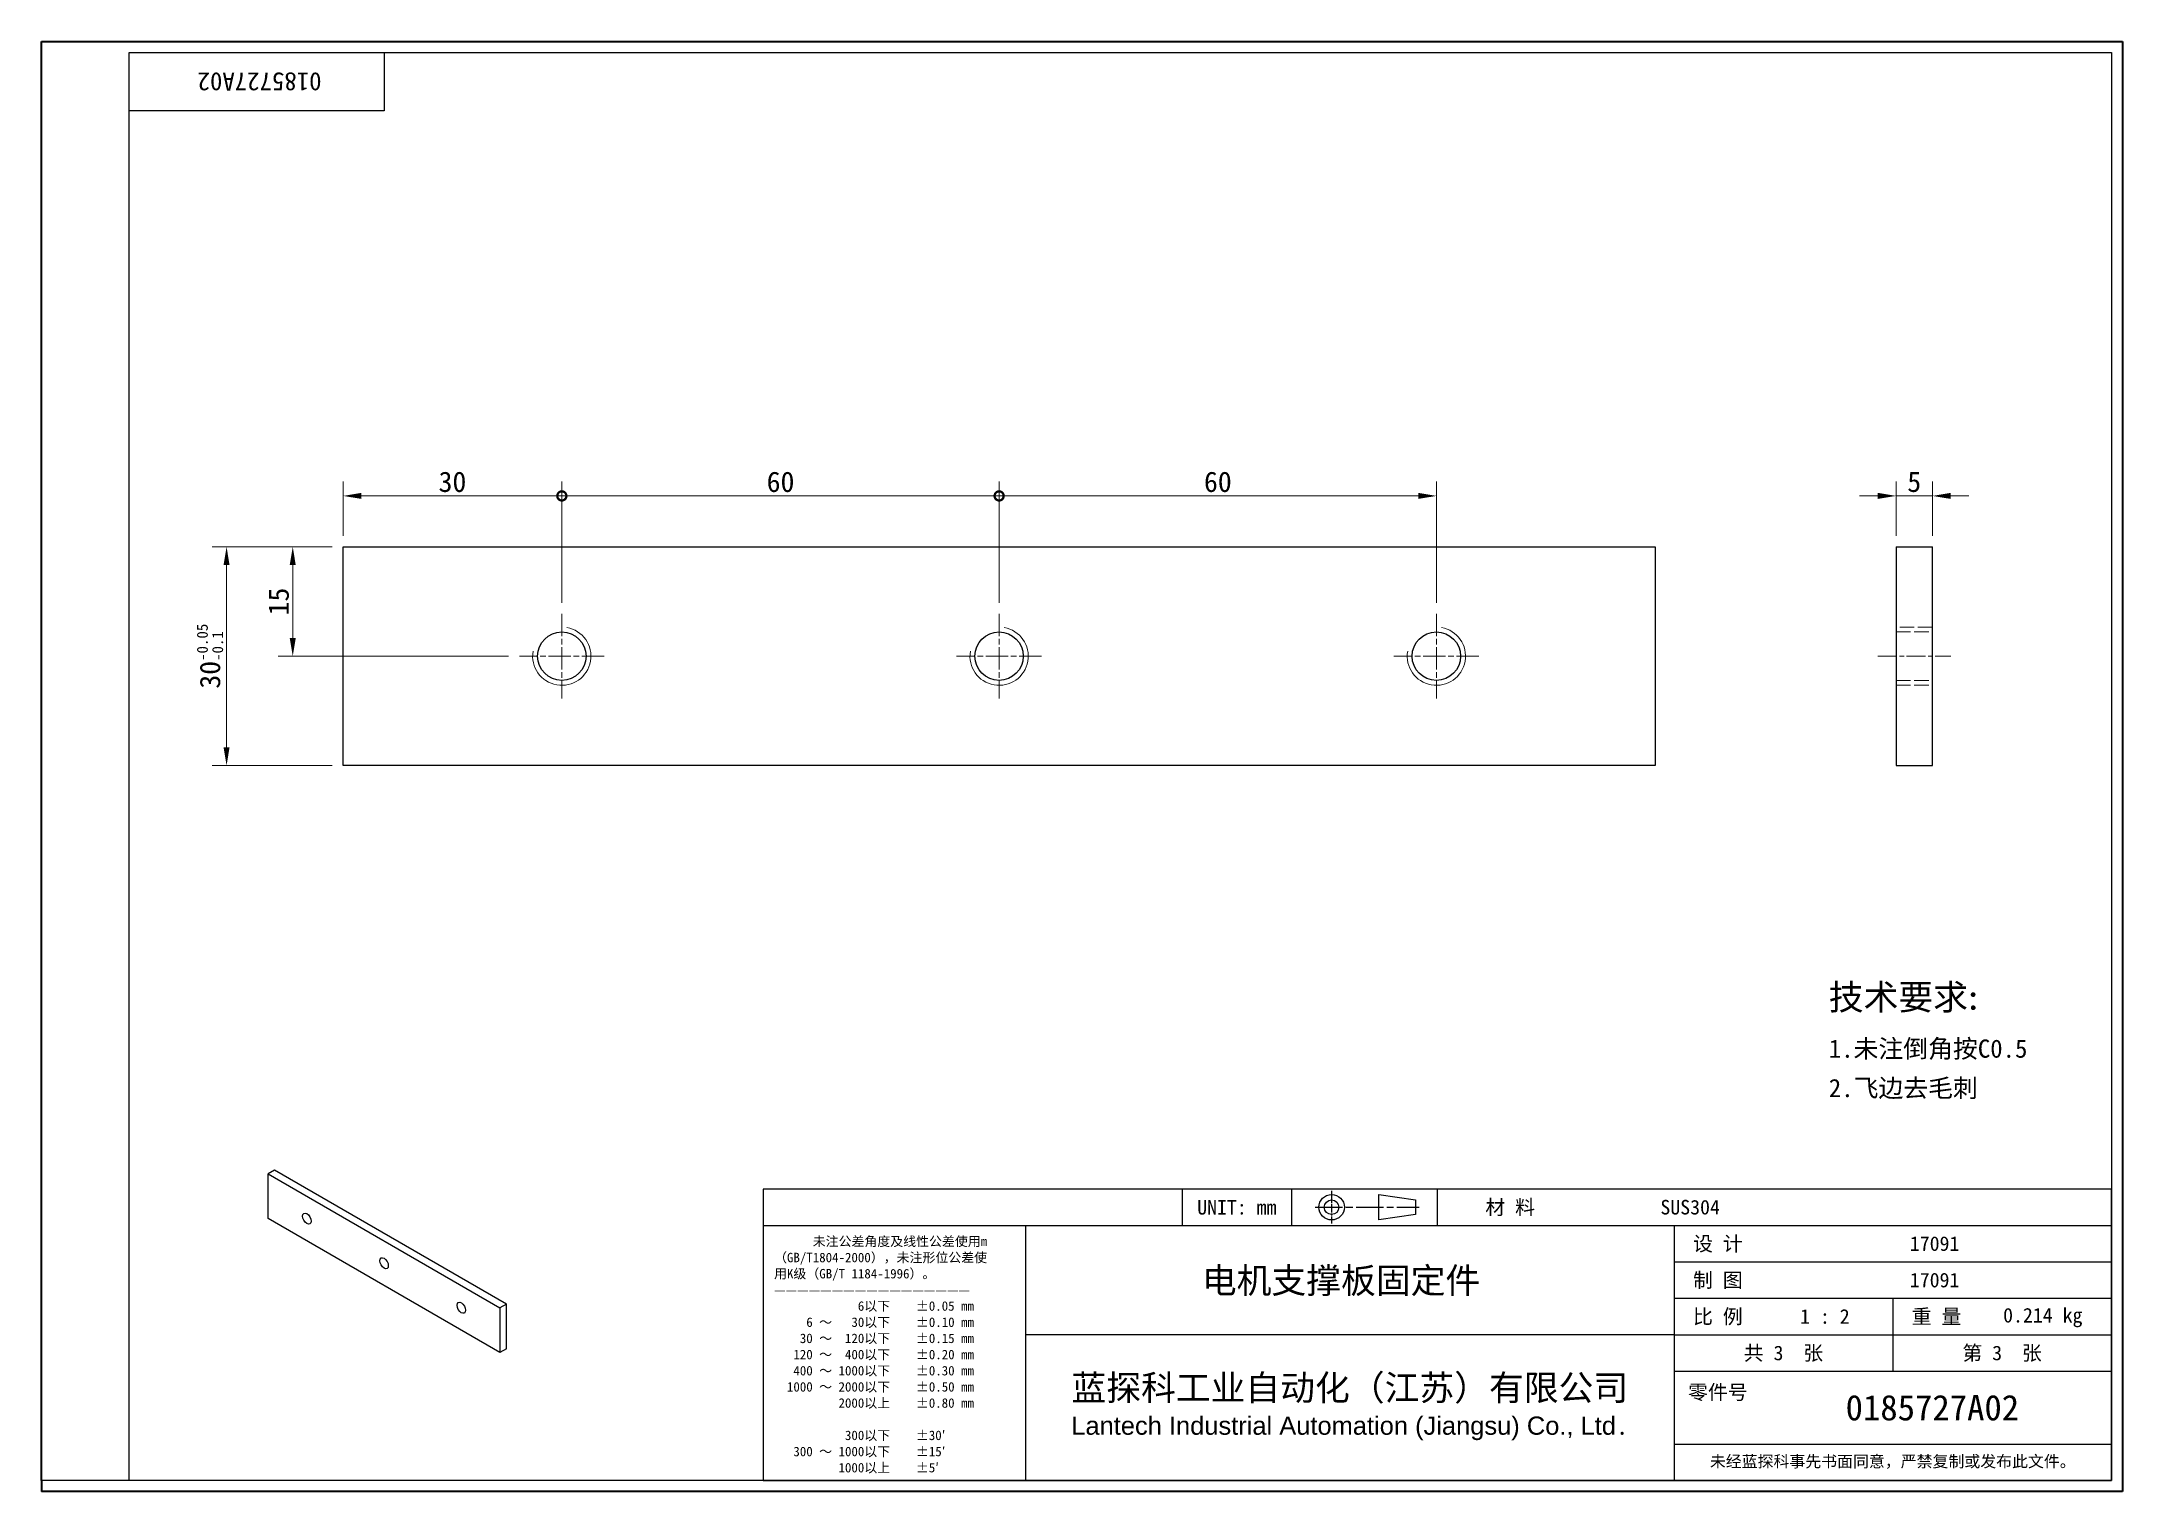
# Model space of a CAD drawing. Header units: millimetres. Extents: x 6 to 292, y 5 to 205.
import ezdxf
from ezdxf.enums import TextEntityAlignment as Align

# ---------------------------------------------------------------- set-up
doc = ezdxf.new("R2010")
doc.units = ezdxf.units.MM
doc.linetypes.add('CHAIN', pattern=[0.3543, 0.2362, -0.0295, 0.0591, -0.0295])
doc.linetypes.add('DASHED', pattern=[0.2067, 0.1654, -0.0413])
for name, color, linetype, lineweight in [('1', 7, 'Continuous', 18), ('可见 (ISO)', 7, 'Continuous', 25), ('可见窄的 (ISO)', 7, 'Continuous', 18), ('图框 (ISO)', 7, 'Continuous', 35), ('标题 (ISO)', 7, 'Continuous', 25)]:
    doc.layers.add(name, color=color, linetype=linetype, lineweight=lineweight)
for name, color, linetype, lineweight, true_color in [('中心标记 (ISO)', 1, 'CHAIN', 18, 0xff0000), ('中心线 (ISO)', 1, 'CHAIN', 18, 0xff0000), ('尺寸 (ISO)', 7, 'Continuous', 18, 0x008000), ('符号 (ISO)', 7, 'Continuous', 18, 0x008000), ('隐藏 (ISO)', 5, 'DASHED', 18, 0x0000ff)]:
    doc.layers.add(name, color=color, linetype=linetype, lineweight=lineweight, true_color=true_color)
doc.styles.add('文本样式164', font='SimSun.ttf')
doc.styles.add('文本样式165', font='SimSun.ttf')
doc.styles.add('文本样式74', font='SimSun.ttf')
doc.styles.add('最新国标', font='simfang.ttf')
doc.styles.add('注释文本 (ISO)', font='simfang.ttf')
doc.dimstyles.new('默认 (GB)', dxfattribs={"dimtxt": 2.8, "dimasz": 2.5, "dimexe": 2, "dimexo": 1.5, "dimgap": 0.5, "dimtad": 1, "dimtoh": 1, "dimdsep": 46, "dimtxsty": '最新国标', "dimcen": 0.09, "dimdle": 10, "dimclrd": 256, "dimclre": 256, "dimclrt": 256, "dimaunit": 1, "dimadec": 3, "dimazin": 2, "dimtfac": 0.535714, "dimtdec": 3, "dimtmove": 0, "dimatfit": 3, "dimfxl": 0, "dimtolj": 1, "dimlwd": -1, "dimlwe": -1, "dimarcsym": 0})

# ---------------------------------------------------------------- blocks, each defined once
blk = doc.blocks.new('图框 最新国标')
at = {"layer": '图框 (ISO)'}
for p, q in [((6, 7), (6, 204.5)), ((6, 204.5), (291.5, 204.5)), ((291.5, 204.5), (291.5, 5.5)), ((6, 7), (6, 5.5)), ((6, 7), (6, 5.5)), ((291.5, 5.5), (6, 5.5))]:
    blk.add_line(p, q, dxfattribs=at)
at = {"layer": '图框 (ISO)', "color": 7, "linetype": 'Continuous', "lineweight": 25}
for p, q in [((18, 203), (290, 203)), ((18, 7), (18, 203)), ((18, 203), (290, 203)), ((53, 203), (53, 195)), ((290, 203), (290, 7)), ((290, 203), (290, 7)), ((53, 195), (18, 195)), ((290, 7), (6, 7)), ((290, 7), (18, 7))]:
    blk.add_line(p, q, dxfattribs=at)
at = {"layer": '图框 (ISO)', "style": '文本样式74'}
blk.add_attdef('零件代号_001', (44.41, 200.25), '', height=2.5, rotation=180, dxfattribs=at)
blk = doc.blocks.new('标题栏 最新国标')
at = {"layer": '标题 (ISO)'}
for p, q in [((381.98, -183.84), (196.98, -183.84)), ((196.98, -183.84), (196.98, -223.84)), ((254.48, -183.84), (254.48, -188.84)), ((269.48, -183.84), (269.48, -188.84)), ((281.48, -188.09), (281.48, -184.59)), ((281.48, -184.59), (286.48, -185.34)), ((286.48, -185.34), (286.48, -187.34)), ((289.48, -183.84), (289.48, -188.84)), ((381.98, -223.84), (381.98, -183.84)), ((383.48, -183.84), (383.48, -225.34)), ((286.48, -187.34), (281.48, -188.09)), ((196.98, -188.84), (381.98, -188.84)), ((232.98, -188.84), (232.98, -223.84)), ((321.98, -188.84), (321.98, -223.84)), ((321.98, -193.84), (381.98, -193.84)), ((321.98, -198.84), (381.98, -198.84)), ((351.98, -198.84), (351.98, -208.84)), ((321.98, -203.84), (232.98, -203.84)), ((321.98, -203.84), (381.98, -203.84)), ((321.98, -208.84), (381.98, -208.84)), ((321.98, -218.84), (381.98, -218.84)), ((196.98, -223.84), (381.98, -223.84)), ((383.48, -225.34), (196.98, -225.34))]:
    blk.add_line(p, q, dxfattribs=at)
at = {"layer": '标题 (ISO)', "linetype": 'CHAIN', "ltscale": 5.000333}
blk.add_line((274.98, -184.09), (274.98, -188.59), dxfattribs=at)
at = {"layer": '标题 (ISO)', "linetype": 'CHAIN', "ltscale": 15.834605}
blk.add_line((272.73, -186.34), (286.98, -186.34), dxfattribs=at)
at = {"layer": '标题 (ISO)'}
for radius in [1.75, 1]:
    blk.add_circle((274.98, -186.34), radius, dxfattribs=at)
at = {"layer": '1', "style": '文本样式164'}
for s, p in [('UNIT: mm', (261.98, -186.34)), ('材 料', (299.48, -186.34)), ('设 计', (327.98, -191.34)), ('制 图', (327.98, -196.34)), ('比 例', (327.98, -201.34)), ('重 量', (357.98, -201.34)), ('共 3  张', (336.98, -206.34)), ('第 3  张', (366.98, -206.34))]:
    blk.add_text(s, height=2, dxfattribs=at).set_placement(p, align=Align.MIDDLE_CENTER)
at = {"layer": '标题 (ISO)', "style": '注释文本 (ISO)'}
for s, insert, char_height, attachment_point, line_spacing_factor in [('\\fSimSun|b0|i0;{\\H1.3000;      未注公差角度及线性公差使用m\\P}\\fSimSun|b0|i0;{\\H1.3000;（GB/T1804-2000），未注形位公差使\\P}\\fSimSun|b0|i0;{\\H1.3000;用K级（GB/T 1184-1996）。\\P}\\fSimSun|b0|i0;{\\H1.3000;—————————————————\\P}\\fSimSun|b0|i0;{\\H1.3000;             6以下    ±0.05 mm\\P}\\fSimSun|b0|i0;{\\H1.3000;     6 ～   30以下    ±0.10 mm\\P}\\fSimSun|b0|i0;{\\H1.3000;    30 ～  120以下    ±0.15 mm\\P}\\fSimSun|b0|i0;{\\H1.3000;   120 ～  400以下    ±0.20 mm\\P}\\fSimSun|b0|i0;{\\H1.3000;   400 ～ 1000以下    ±0.30 mm\\P}\\fSimSun|b0|i0;{\\H1.3000;  1000 ～ 2000以下    ±0.50 mm\\P}\\fSimSun|b0|i0;{\\H1.3000;          2000以上    ±0.80 mm\\P}\\fSimSun|b0|i0;{\\H1.3000;\\P}\\fSimSun|b0|i0;{\\H1.3000;           300以下    ±30′\\P}\\fSimSun|b0|i0;{\\H1.3000;   300 ～ 1000以下    ±15′\\P}\\fSimSun|b0|i0;{\\H1.3000;          1000以上    ±5′}', (198.48, -206.63), 1.3, 4, 1.023913), ('{\\fMicrosoft YaHei|b0|i0|c134|p34;\\H1.75x;蓝探科工业自动化（江苏）有限公司\\P\\fArial|b0|i0|c0|p34;\\H0.71429x;Lantech Industrial Automation (Jiangsu) Co., Ltd\\fFangSong|b0|i0|c134|p49;.\\H1.15195x; }', (277.48, -213.84), 2, 5, 0.978695)]:
    blk.add_mtext(s, dxfattribs=dict(at, insert=insert, char_height=char_height, attachment_point=attachment_point, line_spacing_factor=line_spacing_factor))
at = {"layer": '标题 (ISO)', "attachment_point": 5, "style": '注释文本 (ISO)'}
for s, insert, char_height in [('\\fFangSong|b0|i0;零件号', (327.98, -211.84), 2), ('\\fSimSun|b0|i0;{\\H1.6000;未经蓝探科事先书面同意，严禁复制或发布此文件。}', (351.98, -221.34), 1.6)]:
    blk.add_mtext(s, dxfattribs=dict(at, insert=insert, char_height=char_height))
at = {"layer": '标题 (ISO)'}
for tag, p, height, style in [('材料_001', (320.09, -187.33), 2, '注释文本 (ISO)'), ('设计人_001', (354.32, -192.33), 2, '注释文本 (ISO)'), ('库存编号_001', (257.18, -198.14), 3.5, '文本样式165'), ('设计人_001', (354.32, -197.33), 2, '注释文本 (ISO)'), ('视图比例_001', (339.26, -202.33), 2, '注释文本 (ISO)'), ('质量\\P3;_001', (367.12, -202.16), 2, '注释文本 (ISO)'), ('零件代号_001', (345.51, -215.59), 3.5, '文本样式165')]:
    blk.add_attdef(tag, p, '', height=height, dxfattribs=dict(at, style=style))
blk = doc.blocks.new('_DotSmall')
at = {"color": 0, "linetype": 'ByBlock', "const_width": 0.5}
blk.add_lwpolyline([(-0.0625, 0, 1), (0.0625, 0, 1)], format="xyb", close=True, dxfattribs=at)
blk = doc.blocks.new('*D5')
at = {"layer": 'Defpoints', "color": 0, "transparency": 16777216}
for p in [(77.38, 142.14), (47.38, 135.14), (77.38, 125.97)]:
    blk.add_point(p, dxfattribs=at)
at = {"layer": '尺寸 (ISO)', "color": 116, "true_color": 0x00803f, "transparency": 16777216}
for p, q in [((47.38, 136.64), (47.38, 144.14)), ((77.38, 127.47), (77.38, 144.14)), ((49.88, 142.14), (77.38, 142.14))]:
    blk.add_line(p, q, dxfattribs=at)
blk.add_solid([(49.88, 142.56), (49.88, 141.73), (47.38, 142.14)], dxfattribs=at)
at = {"layer": '尺寸 (ISO)', "color": 116, "true_color": 0x00803f, "transparency": 16777216, "xscale": 2.5, "yscale": 2.5, "zscale": 2.5}
blk.add_blockref('_DotSmall', (77.38, 142.14), dxfattribs=at)
at = {"layer": '尺寸 (ISO)', "transparency": 16777216, "insert": (62.37, 144.06), "char_height": 2.8, "attachment_point": 5, "style": '最新国标'}
blk.add_mtext('\\A1;30', dxfattribs=at)
blk = doc.blocks.new('*D7')
at = {"layer": 'Defpoints', "color": 0, "transparency": 16777216}
for p in [(137.38, 142.14), (77.38, 125.97), (137.38, 125.97)]:
    blk.add_point(p, dxfattribs=at)
at = {"layer": '尺寸 (ISO)', "color": 116, "true_color": 0x00803f, "transparency": 16777216}
for p, q in [((77.38, 127.47), (77.38, 144.14)), ((137.38, 127.47), (137.38, 144.14)), ((77.38, 142.14), (137.38, 142.14))]:
    blk.add_line(p, q, dxfattribs=at)
at = {"layer": '尺寸 (ISO)', "color": 116, "true_color": 0x00803f, "transparency": 16777216, "xscale": 2.5, "yscale": 2.5, "zscale": 2.5, "rotation": 180}
blk.add_blockref('_DotSmall', (77.38, 142.14), dxfattribs=at)
at = {"layer": '尺寸 (ISO)', "color": 116, "true_color": 0x00803f, "transparency": 16777216, "xscale": 2.5, "yscale": 2.5, "zscale": 2.5}
blk.add_blockref('_DotSmall', (137.38, 142.14), dxfattribs=at)
at = {"layer": '尺寸 (ISO)', "transparency": 16777216, "insert": (107.39, 144.06), "char_height": 2.8, "attachment_point": 5, "style": '最新国标'}
blk.add_mtext('\\A1;60', dxfattribs=at)
blk = doc.blocks.new('*D8')
at = {"layer": 'Defpoints', "color": 0, "transparency": 16777216}
for p in [(197.38, 142.14), (137.38, 125.97), (197.38, 125.97)]:
    blk.add_point(p, dxfattribs=at)
at = {"layer": '尺寸 (ISO)', "color": 116, "true_color": 0x00803f, "transparency": 16777216}
for p, q in [((137.38, 127.47), (137.38, 144.14)), ((197.38, 127.47), (197.38, 144.14)), ((137.38, 142.14), (194.88, 142.14))]:
    blk.add_line(p, q, dxfattribs=at)
blk.add_solid([(194.88, 142.56), (194.88, 141.73), (197.38, 142.14)], dxfattribs=at)
at = {"layer": '尺寸 (ISO)', "color": 116, "true_color": 0x00803f, "transparency": 16777216, "xscale": 2.5, "yscale": 2.5, "zscale": 2.5, "rotation": 180}
blk.add_blockref('_DotSmall', (137.38, 142.14), dxfattribs=at)
at = {"layer": '尺寸 (ISO)', "transparency": 16777216, "insert": (167.39, 144.06), "char_height": 2.8, "attachment_point": 5, "style": '最新国标'}
blk.add_mtext('\\A1;60', dxfattribs=at)
blk = doc.blocks.new('*D9')
at = {"layer": 'Defpoints', "color": 0, "transparency": 16777216}
for p in [(40.46, 135.14), (47.38, 135.14), (71.55, 120.14)]:
    blk.add_point(p, dxfattribs=at)
at = {"layer": '尺寸 (ISO)', "color": 116, "true_color": 0x00803f, "transparency": 16777216}
for p, q in [((45.88, 135.14), (38.46, 135.14)), ((40.46, 122.64), (40.46, 132.64)), ((70.05, 120.14), (38.46, 120.14))]:
    blk.add_line(p, q, dxfattribs=at)
for points in [[(40.04, 132.64), (40.87, 132.64), (40.46, 135.14)], [(40.04, 122.64), (40.87, 122.64), (40.46, 120.14)]]:
    blk.add_solid(points, dxfattribs=at)
at = {"layer": '尺寸 (ISO)', "transparency": 16777216, "insert": (38.54, 127.64), "char_height": 2.8, "attachment_point": 5, "rotation": 90, "style": '最新国标'}
blk.add_mtext('\\A1;15', dxfattribs=at)
blk = doc.blocks.new('*D10')
at = {"layer": 'Defpoints', "color": 0, "transparency": 16777216}
for p in [(47.38, 135.14), (31.38, 105.14), (47.38, 105.14)]:
    blk.add_point(p, dxfattribs=at)
at = {"layer": '尺寸 (ISO)', "color": 116, "true_color": 0x00803f, "transparency": 16777216}
for p, q in [((45.88, 135.14), (29.38, 135.14)), ((31.38, 132.64), (31.38, 107.64)), ((45.88, 105.14), (29.38, 105.14))]:
    blk.add_line(p, q, dxfattribs=at)
for points in [[(30.96, 132.64), (31.79, 132.64), (31.38, 135.14)], [(30.96, 107.64), (31.79, 107.64), (31.38, 105.14)]]:
    blk.add_solid(points, dxfattribs=at)
at = {"layer": '尺寸 (ISO)', "transparency": 16777216, "insert": (29.1, 120.14), "char_height": 2.8, "attachment_point": 5, "rotation": 90, "style": '最新国标'}
blk.add_mtext('\\A1;30{\\H1.5;\\S-0.05^ -0.1;}', dxfattribs=at)
blk = doc.blocks.new('*D11')
at = {"layer": 'Defpoints', "color": 0, "transparency": 16777216}
for p in [(265.44, 142.14), (260.44, 135.14), (265.44, 135.14)]:
    blk.add_point(p, dxfattribs=at)
at = {"layer": '尺寸 (ISO)', "color": 116, "true_color": 0x00803f, "transparency": 16777216}
for p, q in [((260.44, 136.64), (260.44, 144.14)), ((265.44, 136.64), (265.44, 144.14)), ((257.94, 142.14), (255.44, 142.14)), ((260.44, 142.14), (265.44, 142.14)), ((267.94, 142.14), (270.44, 142.14))]:
    blk.add_line(p, q, dxfattribs=at)
for points in [[(257.94, 142.56), (257.94, 141.73), (260.44, 142.14)], [(267.94, 142.56), (267.94, 141.73), (265.44, 142.14)]]:
    blk.add_solid(points, dxfattribs=at)
at = {"layer": '尺寸 (ISO)', "transparency": 16777216, "insert": (262.94, 144.06), "char_height": 2.8, "attachment_point": 5, "style": '最新国标'}
blk.add_mtext('\\A1;5', dxfattribs=at)

msp = doc.modelspace()

# ---------------------------------------------------------------- linework, layer by layer
at = {"layer": '中心标记 (ISO)', "ltscale": 12.942133}
for p, q in [((77.375, 125.965), (77.375, 114.318)), ((137.375, 125.965), (137.375, 114.318)), ((197.375, 125.965), (197.375, 114.318)), ((83.199, 120.142), (71.552, 120.142)), ((143.199, 120.142), (131.552, 120.142)), ((203.199, 120.142), (191.552, 120.142))]:
    msp.add_line(p, q, dxfattribs=at)
at = {"layer": '中心线 (ISO)', "ltscale": 11.111974}
msp.add_line((257.945, 120.142), (267.945, 120.142), dxfattribs=at)
at = {"layer": '可见 (ISO)'}
for p, q in [((47.375, 105.142), (47.375, 135.142)), ((47.375, 135.142), (227.375, 135.142)), ((227.375, 135.142), (227.375, 105.142)), ((260.445, 135.142), (265.445, 135.142)), ((260.445, 135.142), (260.445, 105.142)), ((265.445, 105.142), (265.445, 135.142)), ((227.375, 105.142), (47.375, 105.142)), ((260.445, 105.142), (265.445, 105.142)), ((37.957, 49.581), (37.073, 49.071)), ((37.073, 42.947), (37.073, 49.071)), ((37.073, 49.071), (68.893, 30.7)), ((69.776, 31.21), (37.957, 49.581)), ((68.893, 24.576), (37.073, 42.947)), ((69.776, 31.21), (68.893, 30.7)), ((68.893, 30.7), (68.893, 24.576)), ((69.776, 25.086), (69.776, 31.21)), ((69.776, 25.086), (68.893, 24.576))]:
    msp.add_line(p, q, dxfattribs=at)
for centre in [(77.375, 120.142), (137.375, 120.142), (197.375, 120.142)]:
    msp.add_circle(centre, 3.324, dxfattribs=at)
for centre in [(42.376, 42.947), (52.983, 36.823), (63.589, 30.7)]:
    msp.add_ellipse(centre, major_axis=(0.415, -0.72), ratio=0.5773503, dxfattribs=at)
at = {"layer": '可见窄的 (ISO)'}
for centre in [(77.375, 120.142), (137.375, 120.142), (197.375, 120.142)]:
    msp.add_arc(centre, 4, 170, 80, dxfattribs=at)
at = {"layer": '隐藏 (ISO)', "ltscale": 12.094824}
for p, q in [((265.445, 124.142), (260.445, 124.142)), ((260.445, 123.465), (265.445, 123.465)), ((260.445, 116.818), (265.445, 116.818)), ((260.445, 116.142), (265.445, 116.142))]:
    msp.add_line(p, q, dxfattribs=at)

# ---------------------------------------------------------------- block references
msp.add_blockref('图框 最新国标', (0, 0)).add_auto_attribs({'零件代号_001': '0185727A02'})
ref = msp.add_blockref('标题栏 最新国标', (-91.983, 230.844))
ref.add_attrib('零件代号_001', '0185727A02', (253.525, 15.25), dxfattribs={"layer": '标题 (ISO)', "height": 3.5, "style": '文本样式165'})
ref.add_attrib('库存编号_001', '电机支撑板固定件', (165.194, 32.701), dxfattribs={"layer": '标题 (ISO)', "height": 3.5, "style": '文本样式165'})
ref.add_attrib('质量\\P3;_001', '0.214 kg', (275.137, 28.683), dxfattribs={"layer": '标题 (ISO)', "height": 2, "style": '注释文本 (ISO)'})
ref.add_attrib('视图比例_001', '1 : 2', (247.28, 28.517), dxfattribs={"layer": '标题 (ISO)', "height": 2, "style": '注释文本 (ISO)'})
ref.add_attrib('设计人_001', '17091', (262.337, 38.511), dxfattribs={"layer": '标题 (ISO)', "height": 2, "style": '注释文本 (ISO)'})
ref.add_attrib('设计人_001', '17091', (262.337, 33.511), dxfattribs={"layer": '标题 (ISO)', "height": 2, "style": '注释文本 (ISO)'})
ref.add_attrib('材料_001', 'SUS304', (228.111, 43.511), dxfattribs={"layer": '标题 (ISO)', "height": 2, "style": '注释文本 (ISO)'})

# ---------------------------------------------------------------- texts
at = {"layer": '符号 (ISO)', "insert": (251.215, 67.219), "char_height": 2, "width": 29.94152, "attachment_point": 4, "line_spacing_factor": 1.298045, "style": '注释文本 (ISO)'}
msp.add_mtext('{\\H1.75x;技术要求\\fCalibri|b0|i0|c0|p34;:\\fFangSong|b0|i0|c134|p49;\\P\\H0.71429x;1.未注倒角按C0.5\\P2.飞边去毛刺\\P}', dxfattribs=at)

# ---------------------------------------------------------------- dimensions: what is measured, and where the dimension line sits
at = {"layer": '尺寸 (ISO)', "color": 116, "true_color": 0x00803f}
for base, p1, p2, angle, override, picture, middle in [((77.375, 142.142), (47.375, 135.142), (77.375, 125.965), 180, {"dimgap": 0.5, "dimtoh": 0, "dimdec": 2, "dimblk2": 'DotSmall', "dimsah": 1, "dimdle": 0, "dimtol": 0, "dimlim": 0, "dimtp": 0, "dimtm": 0, "dimtdec": 3, "dimtofl": 0, "dimatfit": 1}, '*D5', (62.365, 142.142)), ((137.375, 142.142), (77.375, 125.965), (137.375, 125.965), 180, {"dimgap": 0.5, "dimtoh": 0, "dimdec": 2, "dimblk1": 'DotSmall', "dimblk2": 'DotSmall', "dimsah": 1, "dimdle": 0, "dimtol": 0, "dimlim": 0, "dimtp": 0, "dimtm": 0, "dimtdec": 3, "dimtofl": 0, "dimatfit": 1}, '*D7', (107.385, 142.142)), ((197.375, 142.142), (137.375, 125.965), (197.375, 125.965), 180, {"dimgap": 0.5, "dimtoh": 0, "dimdec": 2, "dimblk1": 'DotSmall', "dimsah": 1, "dimdle": 0, "dimtol": 0, "dimlim": 0, "dimtp": 0, "dimtm": 0, "dimtdec": 3, "dimtofl": 0, "dimatfit": 1}, '*D8', (167.385, 142.142)), ((265.445, 142.142), (260.445, 135.142), (265.445, 135.142), 180, {"dimgap": 0.5, "dimtoh": 0, "dimdec": 2, "dimtol": 0, "dimlim": 0, "dimtp": 0, "dimtm": 0, "dimtdec": 3, "dimtofl": 1, "dimatfit": 1}, '*D11', (262.945, 142.142)), ((31.375, 105.142), (47.375, 135.142), (47.375, 105.142), 270, {"dimgap": 0.5, "dimtoh": 0, "dimdec": 2, "dimtol": 1, "dimlim": 0, "dimtp": -0.05, "dimtm": 0.1, "dimtdec": 3, "dimtofl": 0, "dimatfit": 1}, '*D10', (31.375, 120.142)), ((40.455, 135.142), (71.552, 120.142), (47.375, 135.142), 90, {"dimgap": 0.5, "dimtoh": 0, "dimdec": 2, "dimtol": 0, "dimlim": 0, "dimtp": 0, "dimtm": 0, "dimtdec": 3, "dimtofl": 0, "dimatfit": 1}, '*D9', (40.455, 127.642))]:
    dim = msp.add_linear_dim(base=base, p1=p1, p2=p2, angle=angle, dimstyle='默认 (GB)', override=override, dxfattribs=at)
    dim.commit()
    dim.dimension.update_dxf_attribs({"geometry": picture, "text_midpoint": middle, "dimtype": 160})

doc.saveas('drawing.dxf')
